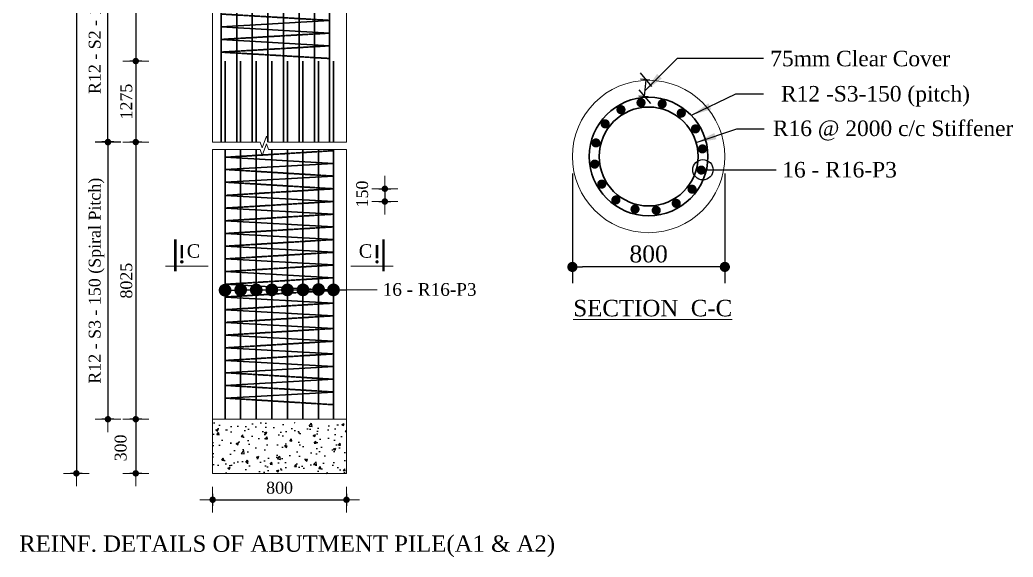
# Model space of a CAD drawing. Header units: inches. Extents: x -396 to 84373, y -33132 to 10226.
# Drawn here: x 23741 to 29604, y 1297 to 4469 of the extents above; entities that cross this region are included whole.
import ezdxf

# ---------------------------------------------------------------- set-up
doc = ezdxf.new("R2010")
doc.units = ezdxf.units.IN
doc.header["$LTSCALE"] = 15
doc.header["$MEASUREMENT"] = 0
doc.header["$PDMODE"] = 3
doc.header["$PDSIZE"] = -15
doc.linetypes.add('DASHED2', pattern=[0.375, 0.25, -0.125])
doc.linetypes.add('DASHEDX2', pattern=[38.099999999999994, 25.4, -12.7])
for name, color, linetype, lineweight in [('dim', 7, 'Continuous', 18), ('L.L', 200, 'Continuous', 18), ('Reinf.', 12, 'Continuous', 30), ('text', 7, 'Continuous', 20)]:
    doc.layers.add(name, color=color, linetype=linetype, lineweight=lineweight)
doc.layers.add('HATCH', color=35, linetype='Continuous')
doc.styles.get("Standard").update_dxf_attribs({"font": 'times.ttf'})
doc.dimstyles.new('ALTER', dxfattribs={"dimtxt": 110, "dimasz": 65, "dimexe": 95, "dimexo": 100, "dimgap": 30, "dimtad": 1, "dimdec": 0, "dimzin": 0, "dimdsep": 46, "dimtxsty": 'Standard', "dimblk": 'DOT', "dimcen": 35, "dimadec": 0, "dimazin": 0, "dimtfac": 1, "dimtdec": 0, "dimtofl": 0, "dimtmove": 0, "dimatfit": 3, "dimfxl": 1, "dimtolj": 1, "dimtzin": 0, "dimarcsym": 0})
doc.dimstyles.new('ISO-25', dxfattribs={"dimtxt": 75, "dimasz": 50, "dimexe": 95, "dimexo": 75.625, "dimgap": 60, "dimtad": 1, "dimdec": 1, "dimdsep": 46, "dimtxsty": 'Standard', "dimblk": 'DOT', "dimcen": 52.5, "dimclrd": 256, "dimclre": 256, "dimclrt": 256, "dimadec": 0, "dimazin": 0, "dimtfac": 1, "dimtdec": 1, "dimtix": 1, "dimtmove": 0, "dimatfit": 3, "dimldrblk": 'DOT', "dimfxl": 1, "dimlwd": -1, "dimarcsym": 0})
doc.dimstyles.new('ISO-70', dxfattribs={"dimscale": 0, "dimtxt": 70, "dimasz": 0.75, "dimexe": 35, "dimexo": 35, "dimgap": 20, "dimtad": 1, "dimdec": 0, "dimlfac": -1, "dimzin": 1, "dimdsep": 46, "dimtxsty": 'Standard', "dimblk": 'DIM', "dimcen": 60, "dimclrd": 256, "dimclre": 256, "dimclrt": 256, "dimadec": 0, "dimazin": 0, "dimtfac": 1, "dimtdec": 0, "dimtix": 1, "dimtofl": 0, "dimtmove": 0, "dimatfit": 3, "dimldrblk": 'DOT', "dimfxl": 35, "dimfxlon": 1, "dimtolj": 1, "dimlwd": 25, "dimarcsym": 0})

# ---------------------------------------------------------------- blocks, each defined once
blk = doc.blocks.new('DIM')
at = {"layer": 'dim'}
for p, q in [((0, -101.4035087719276), (0, 101.4035087719276)), ((-101.4035087719312, 0), (101.4035087719312, 0))]:
    blk.add_line(p, q, dxfattribs=at)
at = {"layer": 'dim', "const_width": 25.35087719298245}
blk.add_lwpolyline([(-12.67543859648868, 0, 1), (12.67543859648868, 0, 1)], format="xyb", close=True, dxfattribs=at)
blk = doc.blocks.new('*D128')
at = {"layer": 'Defpoints', "color": 0, "ltscale": 30, "transparency": 16777216}
for p in [(24349.47725954605, 8008.651328742842), (24074.92885246454, 1791.658656244203), (24879.25808939962, 1791.658656244203)]:
    blk.add_point(p, dxfattribs=at)
at = {"layer": 'dim', "lineweight": -2, "ltscale": 30, "transparency": 16777216}
for p, q in [((24109.92885246454, 8008.651328742842), (24039.92885246454, 8008.651328742842)), ((24109.92885246454, 1791.658656244203), (24039.92885246454, 1791.658656244203))]:
    blk.add_line(p, q, dxfattribs=at)
at = {"layer": 'dim', "lineweight": 25, "ltscale": 30, "transparency": 16777216}
blk.add_line((24074.92885246454, 8007.901328742842), (24074.92885246454, 1792.408656244203), dxfattribs=at)
at = {"layer": 'dim', "lineweight": 25, "ltscale": 30, "transparency": 16777216, "xscale": 0.75, "yscale": 0.75, "zscale": 0.75}
for p, rotation in [((24074.92885246454, 8008.651328742842), 90), ((24074.92885246454, 1791.658656244203), 270)]:
    blk.add_blockref('DIM', p, dxfattribs=dict(at, rotation=rotation))
at = {"layer": 'dim', "lineweight": 15, "ltscale": 30, "transparency": 16777216, "insert": (24019.32322881638, 4900.154992493515), "char_height": 70, "width": 255.1108508614243, "attachment_point": 5, "rotation": 90}
blk.add_mtext('\\A1;30000', dxfattribs=at)
blk = doc.blocks.new('_Dot')
at = {"color": 0, "linetype": 'ByBlock', "lineweight": -2}
blk.add_line((-0.5, 0), (-1, 0), dxfattribs=at)
at = {"color": 0, "linetype": 'ByBlock', "const_width": 0.5}
blk.add_lwpolyline([(-0.25, 0, 1), (0.25, 0, 1)], format="xyb", close=True, dxfattribs=at)
blk = doc.blocks.new('*D131')
at = {"layer": 'Defpoints', "color": 0, "ltscale": 30, "transparency": 16777216}
for p in [(24879.25808939959, 5530.439588779833), (24425.52989112573, 4226.14439009948), (24947.25803737339, 4226.14439009948)]:
    blk.add_point(p, dxfattribs=at)
at = {"layer": 'dim', "lineweight": -2, "ltscale": 30, "transparency": 16777216}
for p, q in [((24460.52989112573, 5530.439588779833), (24390.52989112573, 5530.439588779833)), ((24460.52989112573, 4226.14439009948), (24390.52989112573, 4226.14439009948))]:
    blk.add_line(p, q, dxfattribs=at)
at = {"layer": 'dim', "lineweight": 25, "ltscale": 30, "transparency": 16777216}
blk.add_line((24425.52989112573, 5529.689588779833), (24425.52989112573, 4226.89439009948), dxfattribs=at)
at = {"layer": 'dim', "lineweight": 25, "ltscale": 30, "transparency": 16777216, "xscale": 0.75, "yscale": 0.75, "zscale": 0.75}
for p, rotation in [((24425.52989112573, 5530.439588779833), 90), ((24425.52989112573, 4226.14439009948), 270)]:
    blk.add_blockref('DIM', p, dxfattribs=dict(at, rotation=rotation))
at = {"layer": 'dim', "lineweight": 15, "ltscale": 30, "transparency": 16777216, "insert": (24369.82333020287, 4878.291989439648), "char_height": 70, "width": 277.1408927289391, "attachment_point": 5, "rotation": 90}
blk.add_mtext('\\A1;9450', dxfattribs=at)
blk = doc.blocks.new('*D134')
at = {"layer": 'Defpoints', "color": 0, "ltscale": 30, "transparency": 16777216}
for p in [(24879.25808939959, 4226.14439009948), (24425.5298911256, 3747.760868952655), (24879.25808939964, 3747.760868952655)]:
    blk.add_point(p, dxfattribs=at)
at = {"layer": 'dim', "lineweight": -2, "ltscale": 30, "transparency": 16777216}
for p, q in [((24460.5298911256, 4226.14439009948), (24390.5298911256, 4226.14439009948)), ((24460.5298911256, 3747.760868952655), (24390.5298911256, 3747.760868952655))]:
    blk.add_line(p, q, dxfattribs=at)
at = {"layer": 'dim', "lineweight": 25, "ltscale": 30, "transparency": 16777216}
blk.add_line((24425.5298911256, 4225.39439009948), (24425.5298911256, 3748.510868952655), dxfattribs=at)
at = {"layer": 'dim', "lineweight": 25, "ltscale": 30, "transparency": 16777216, "xscale": 0.75, "yscale": 0.75, "zscale": 0.75}
for p, rotation in [((24425.5298911256, 4226.14439009948), 90), ((24425.5298911256, 3747.760868952655), 270)]:
    blk.add_blockref('DIM', p, dxfattribs=dict(at, rotation=rotation))
at = {"layer": 'dim', "lineweight": 15, "ltscale": 30, "transparency": 16777216, "insert": (24369.82333020274, 3986.95262952606), "char_height": 70, "attachment_point": 5, "rotation": 90}
blk.add_mtext('\\A1;1275', dxfattribs=at)
blk = doc.blocks.new('*D135')
at = {"layer": 'Defpoints', "color": 0, "ltscale": 30, "transparency": 16777216}
for p in [(24879.25808939959, 3747.760868952655), (24425.52989112623, 2111.175495692028), (24881.96691544064, 2111.175495692028)]:
    blk.add_point(p, dxfattribs=at)
at = {"layer": 'dim', "lineweight": -2, "ltscale": 30, "transparency": 16777216}
for p, q in [((24460.52989112623, 3747.760868952655), (24390.52989112623, 3747.760868952655)), ((24460.52989112623, 2111.175495692028), (24390.52989112623, 2111.175495692028))]:
    blk.add_line(p, q, dxfattribs=at)
at = {"layer": 'dim', "lineweight": 25, "ltscale": 30, "transparency": 16777216}
blk.add_line((24425.52989112623, 3747.010868952655), (24425.52989112623, 2111.925495692028), dxfattribs=at)
at = {"layer": 'dim', "lineweight": 25, "ltscale": 30, "transparency": 16777216, "xscale": 0.75, "yscale": 0.75, "zscale": 0.75}
for p, rotation in [((24425.52989112623, 3747.760868952655), 90), ((24425.52989112623, 2111.175495692028), 270)]:
    blk.add_blockref('DIM', p, dxfattribs=dict(at, rotation=rotation))
at = {"layer": 'dim', "lineweight": 15, "ltscale": 30, "transparency": 16777216, "insert": (24369.92426747807, 2929.468182322334), "char_height": 70, "attachment_point": 5, "rotation": 90}
blk.add_mtext('\\A1;8025', dxfattribs=at)
blk = doc.blocks.new('*D137')
at = {"layer": 'Defpoints', "color": 0, "ltscale": 30, "transparency": 16777216}
for p in [(24261.05263546119, 5530.439588779825), (24337.10526703976, 5530.439588779825), (24425.52989112531, 3748.510868952651)]:
    blk.add_point(p, dxfattribs=at)
at = {"layer": 'dim', "lineweight": -2, "ltscale": 30, "transparency": 16777216}
for p, q in [((24296.05263546119, 5530.439588779825), (24226.05263546119, 5530.439588779825)), ((24296.05263546119, 3748.510868952651), (24226.05263546119, 3748.510868952651))]:
    blk.add_line(p, q, dxfattribs=at)
at = {"layer": 'dim', "lineweight": 25, "ltscale": 30, "transparency": 16777216}
blk.add_line((24261.05263546119, 3749.260868952651), (24261.05263546119, 5529.689588779825), dxfattribs=at)
at = {"layer": 'dim', "lineweight": 25, "ltscale": 30, "transparency": 16777216, "xscale": 0.75, "yscale": 0.75, "zscale": 0.75}
for p, rotation in [((24261.05263546119, 5530.439588779825), 90), ((24261.05263546119, 3748.510868952651), 270)]:
    blk.add_blockref('DIM', p, dxfattribs=dict(at, rotation=rotation))
at = {"layer": 'dim', "lineweight": 15, "ltscale": 30, "transparency": 16777216, "insert": (24194.11680272867, 4639.47522886623), "char_height": 70, "attachment_point": 5, "rotation": 90}
blk.add_mtext('\\A1;R12 - S2 - 125 (Spiral Pitch)', dxfattribs=at)
blk = doc.blocks.new('*D138')
at = {"layer": 'Defpoints', "color": 0, "ltscale": 30, "transparency": 16777216}
for p in [(24425.52989112531, 3747.010868952651), (24261.05263546126, 2111.175495692022), (24501.58252270422, 2111.175495692022)]:
    blk.add_point(p, dxfattribs=at)
at = {"layer": 'dim', "lineweight": -2, "ltscale": 30, "transparency": 16777216}
for p, q in [((24296.05263546126, 3747.010868952651), (24226.05263546126, 3747.010868952651)), ((24296.05263546126, 2111.175495692022), (24226.05263546126, 2111.175495692022))]:
    blk.add_line(p, q, dxfattribs=at)
at = {"layer": 'dim', "lineweight": 25, "ltscale": 30, "transparency": 16777216}
blk.add_line((24261.05263546126, 3746.260868952651), (24261.05263546126, 2111.925495692022), dxfattribs=at)
at = {"layer": 'dim', "lineweight": 25, "ltscale": 30, "transparency": 16777216, "xscale": 0.75, "yscale": 0.75, "zscale": 0.75}
for p, rotation in [((24261.05263546126, 3747.010868952651), 90), ((24261.05263546126, 2111.175495692022), 270)]:
    blk.add_blockref('DIM', p, dxfattribs=dict(at, rotation=rotation))
at = {"layer": 'dim', "lineweight": 15, "ltscale": 30, "transparency": 16777216, "insert": (24194.11680272874, 2929.09318232233), "char_height": 70, "attachment_point": 5, "rotation": 90}
blk.add_mtext('\\A1;R12 - S3 - 150 (Spiral Pitch)', dxfattribs=at)
blk = doc.blocks.new('*D140')
at = {"layer": 'Defpoints', "color": 0, "ltscale": 30, "transparency": 16777216}
for p in [(24879.25808939961, 1755.306642178599), (25669.23314657575, 1755.306642178599), (25669.23314657575, 1635.666009317341)]:
    blk.add_point(p, dxfattribs=at)
at = {"layer": 'dim', "lineweight": -2, "ltscale": 30, "transparency": 16777216}
for p, q in [((24879.25808939961, 1670.666009317341), (24879.25808939961, 1600.666009317341)), ((25669.23314657575, 1670.666009317341), (25669.23314657575, 1600.666009317341))]:
    blk.add_line(p, q, dxfattribs=at)
at = {"layer": 'dim', "lineweight": 25, "ltscale": 30, "transparency": 16777216}
blk.add_line((24880.00808939961, 1635.666009317341), (25668.48314657575, 1635.666009317341), dxfattribs=at)
at = {"layer": 'dim', "lineweight": 25, "ltscale": 30, "transparency": 16777216, "xscale": 0.75, "yscale": 0.75, "zscale": 0.75, "rotation": 180}
blk.add_blockref('DIM', (24879.25808939961, 1635.666009317341), dxfattribs=at)
at = {"layer": 'dim', "lineweight": 25, "ltscale": 30, "transparency": 16777216, "xscale": 0.75, "yscale": 0.75, "zscale": 0.75}
blk.add_blockref('DIM', (25669.23314657575, 1635.666009317341), dxfattribs=at)
at = {"layer": 'dim', "lineweight": 15, "ltscale": 30, "transparency": 16777216, "insert": (25274.24561798768, 1706.271632965503), "char_height": 70, "attachment_point": 5}
blk.add_mtext('\\A1;800', dxfattribs=at)
blk = doc.blocks.new('*D141')
at = {"layer": 'Defpoints', "color": 0, "ltscale": 30, "transparency": 16777216}
for p in [(24879.25808939969, 2111.175495692029), (24425.52989112563, 1791.658656244203), (25669.23314657576, 1791.658656244203)]:
    blk.add_point(p, dxfattribs=at)
at = {"layer": 'dim', "lineweight": -2, "ltscale": 30, "transparency": 16777216}
for p, q in [((24460.52989112563, 2111.175495692029), (24390.52989112563, 2111.175495692029)), ((24460.52989112563, 1791.658656244203), (24390.52989112563, 1791.658656244203))]:
    blk.add_line(p, q, dxfattribs=at)
at = {"layer": 'dim', "lineweight": 25, "ltscale": 30, "transparency": 16777216}
blk.add_line((24425.52989112563, 2110.425495692029), (24425.52989112563, 1792.408656244203), dxfattribs=at)
at = {"layer": 'dim', "lineweight": 25, "ltscale": 30, "transparency": 16777216, "xscale": 0.75, "yscale": 0.75, "zscale": 0.75}
for p, rotation in [((24425.52989112563, 2111.175495692029), 90), ((24425.52989112563, 1791.658656244203), 270)]:
    blk.add_blockref('DIM', p, dxfattribs=dict(at, rotation=rotation))
at = {"layer": 'dim', "lineweight": 15, "ltscale": 30, "transparency": 16777216, "insert": (24336.30880685037, 1941.65865624421), "char_height": 70, "attachment_point": 5, "rotation": 90}
blk.add_mtext('\\A1;300', dxfattribs=at)
blk = doc.blocks.new('*D142')
at = {"layer": 'Defpoints', "color": 0, "ltscale": 30, "transparency": 16777216}
for p in [(25590.59933115729, 3472.114285415095), (25592.50145584351, 3396.968714648288), (25895.69212575607, 3396.968714648289)]:
    blk.add_point(p, dxfattribs=at)
at = {"layer": 'dim', "lineweight": -2, "ltscale": 30, "transparency": 16777216}
for p, q in [((25860.69212575607, 3472.114285415095), (25930.69212575607, 3472.114285415095)), ((25860.69212575607, 3396.968714648289), (25930.69212575607, 3396.968714648289))]:
    blk.add_line(p, q, dxfattribs=at)
at = {"layer": 'dim', "lineweight": 25, "ltscale": 30, "transparency": 16777216}
blk.add_line((25895.69212575607, 3471.364285415095), (25895.69212575607, 3397.718714648289), dxfattribs=at)
at = {"layer": 'dim', "lineweight": 25, "ltscale": 30, "transparency": 16777216, "xscale": 0.75, "yscale": 0.75, "zscale": 0.75}
for p, rotation in [((25895.69212575607, 3472.114285415095), 90), ((25895.69212575607, 3396.968714648289), 270)]:
    blk.add_blockref('DIM', p, dxfattribs=dict(at, rotation=rotation))
at = {"layer": 'dim', "lineweight": 15, "ltscale": 30, "transparency": 16777216, "insert": (25761.99859689203, 3440.926602696371), "char_height": 70, "attachment_point": 5, "rotation": 90}
blk.add_mtext('\\A1;150', dxfattribs=at)
blk = doc.blocks.new('*D143')
at = {"layer": 'Defpoints', "color": 0, "ltscale": 30, "transparency": 16777216}
for p in [(27002.59973421308, 3662.54572030648), (27902.59973421308, 3662.54572030648), (27002.59973421308, 3010.542006980591)]:
    blk.add_point(p, dxfattribs=at)
at = {"layer": 'dim', "color": 0, "lineweight": -2, "ltscale": 30, "transparency": 16777216}
for p, q in [((27002.59973421308, 3562.54572030648), (27002.59973421308, 2915.542006980591)), ((27902.59973421308, 3562.54572030648), (27902.59973421308, 2915.542006980591)), ((27842.59973421308, 3010.542006980591), (27062.59973421308, 3010.542006980591))]:
    blk.add_line(p, q, dxfattribs=at)
at = {"layer": 'dim', "color": 0, "lineweight": -2, "ltscale": 30, "transparency": 16777216, "xscale": 60, "yscale": 60, "zscale": 60, "rotation": 180}
blk.add_blockref('_Dot', (27002.59973421308, 3010.542006980591), dxfattribs=at)
at = {"layer": 'dim', "color": 0, "lineweight": -2, "ltscale": 30, "transparency": 16777216, "xscale": 60, "yscale": 60, "zscale": 60}
blk.add_blockref('_Dot', (27902.59973421308, 3010.542006980591), dxfattribs=at)
at = {"layer": 'dim', "color": 0, "lineweight": 15, "ltscale": 30, "transparency": 16777216, "insert": (27452.59973421308, 3086.407183620822), "char_height": 100, "attachment_point": 5}
blk.add_mtext('\\A1;800', dxfattribs=at)
blk = doc.blocks.new('_Oblique')
at = {"color": 0, "linetype": 'ByBlock', "lineweight": -2}
blk.add_line((-0.5, -0.5), (0.5, 0.5), dxfattribs=at)
blk = doc.blocks.new('*D144')
at = {"layer": 'Defpoints', "color": 0, "ltscale": 30, "transparency": 16777216}
for p in [(27438.70833090231, 4115.896617301493), (27493.94499138498, 4110.642327869389), (27484.47536397956, 4011.091170543571)]:
    blk.add_point(p, dxfattribs=at)
at = {"layer": 'dim', "lineweight": -2, "ltscale": 30, "transparency": 16777216}
for p, q in [((27459.10227232501, 4113.956679767981), (27403.86561184234, 4119.210969200085)), ((27449.63264491958, 4014.405522442162), (27394.39598443691, 4019.659811874265))]:
    blk.add_line(p, q, dxfattribs=at)
at = {"layer": 'dim', "lineweight": 25, "ltscale": 30, "transparency": 16777216}
blk.add_line((27429.23870349689, 4016.345459975674), (27438.70833090231, 4115.896617301493), dxfattribs=at)
at = {"layer": 'dim', "lineweight": 25, "ltscale": 30, "transparency": 16777216, "xscale": 75, "yscale": 75, "zscale": 75}
for p, rotation in [((27438.70833090231, 4115.896617301493), 84.56619030632406), ((27429.23870349689, 4016.345459975674), 264.566190306324)]:
    blk.add_blockref('_Oblique', p, dxfattribs=dict(at, rotation=rotation))
at = {"layer": 'dim', "ltscale": 30, "transparency": 16777216, "insert": (27381.46344953891, 4094.906897110325), "char_height": 70, "attachment_point": 5, "rotation": 84.56619030632405}
blk.add_mtext('\\A1;  ', dxfattribs=at)
blk = doc.blocks.new('*U122')
at = {"layer": 'Reinf.', "ltscale": 0.05, "const_width": 27}
blk.add_lwpolyline([(-5.166226336928958, -12.47237368890274, 1), (5.166226336928958, 12.47237368890274, 1)], format="xyb", close=True, dxfattribs=at)
blk = doc.blocks.new('*U123')
at = {"layer": 'dim', "color": 0, "linetype": 'ByBlock', "lineweight": -2, "transparency": 16777216}
for p, rotation in [((44006.64698334986, -12905.08461879408), 112.5), ((44131.72634874087, -12912.11555547326), 89.99999999999997), ((43888.39809474447, -12946.45468116769), 134.9999999999999), ((44244.593991384, -12966.47709483142), 67.49999999999999), ((43794.98200428604, -13029.92752561825), 157.5), ((44328.06683583456, -13059.89318528985), 44.99999999999996), ((43740.62046492788, -13142.79516826138), 180), ((44369.43689820817, -13178.14207389524), 22.49999999999994), ((43733.5895282487, -13267.87453365239), 202.4999999999999), ((43774.95959062231, -13386.12342225778), 224.9999999999999), ((44308.04442217083, -13416.08908192938), 337.4999999999999), ((43858.43243507287, -13479.53951271621), 247.5), ((44214.6283317124, -13499.56192637994), 315.0000000000001), ((43971.300077716, -13533.90105207437), 270), ((44096.37944310701, -13540.93198875355), 292.4999999999999)]:
    blk.add_blockref('*U122', p, dxfattribs=dict(at, rotation=rotation))
blk.add_blockref('*U122', (44362.40596152899, -13303.22143928625), dxfattribs=at)

msp = doc.modelspace()

# ---------------------------------------------------------------- hatches: boundary and pattern name
at = {"layer": 'HATCH', "ltscale": 30}
h = msp.add_hatch(dxfattribs=at)
h.set_pattern_fill('AR-CONC', color=256, scale=20, style=0)
h.set_pattern_definition([(49.99999999999999, (30342.52989112499, 53644.75322421535), (143.4520365201507, -12.55042699651902), [15, -165]), (355, (30342.52989112499, 53644.75322421535), (-27.7502667226, 150.4384267400024), [12, -132]), (100.4514, (30354.48422712499, 53643.70735621535), (115.7018763428043, 137.8879084121907), [12.74803799999992, -140.2284223999987]), (46.18420000000002, (30342.52989112499, 53684.75322421535), (213.4482097251289, -33.10380286580362), [22.49999999999984, -247.4999999999987]), (96.63559999999998, (30360.31724012499, 53681.99456281534), (186.9325411097407, 194.8235741800883), [19.12205759999984, -210.3425999999987]), (351.1842, (30342.52989112499, 53684.75322421535), (186.9323890267254, 194.8237201850649), [18, -198]), (21, (30362.52989112499, 53674.75322421535), (119.3814104236923, -80.52377813306776), [15, -165]), (326.0000000000001, (30362.52989112499, 53674.75322421535), (48.66306638431634, 145.0300090093706), [12, -132]), (71.4514, (30372.47833772499, 53668.04290301535), (168.044525716298, 64.50609934199048), [12.748038, -140.2284224]), (37.50000000000001, (30342.52989112499, 53644.75322421535), (2.431971063458134, 66.5787707662623), [0, -130.4, 0, -134, 0, -132.5]), (7.499999999999999, (30342.52989112499, 53644.75322421535), (52.61390748842972, 78.88234237647205), [0, -76.39999999999999, 0, -127.4, 0, -50.5]), (327.5, (30297.92989112499, 53644.75322421535), (106.7644872344818, -4.51097434687596), [0, -50, 0, -156, 0, -207]), (317.5, (30277.92989112499, 53644.75322421535), (116.6372338684772, 20.02099646646353), [0, -65, 0, -103.6, 0, -147])])
h.paths.add_polyline_path([(25669.23314657572, 2091.658656244203), (24879.25808939961, 2091.658656244203), (24879.25808939961, 1791.658656244203), (25669.23314657574, 1791.658656244203)])
at = {"layer": 'text', "ltscale": 5}
h = msp.add_hatch(color=5, dxfattribs=at)
h.set_gradient(color1=(0, 0, 255), one_color=1, tint=1, name='CYLINDER')
h.paths.add_polyline_path([(24689.57905473906, 3040.752212912317, 1), (24704.45325934365, 3040.752212912317, 1)])
h = msp.add_hatch(color=5, dxfattribs=at)
h.set_gradient(color1=(0, 0, 255), one_color=1, tint=1, name='CYLINDER')
h.paths.add_polyline_path([(25856.95860781572, 3040.752212912317, -1), (25842.08440321113, 3040.752212912317, -1)])

# ---------------------------------------------------------------- linework, layer by layer
at = {"layer": 'L.L', "ltscale": 5}
for p, q in [((25669.23314657569, 4526.58333229673), (25669.23314657569, 3747.760868952668)), ((24879.25808939961, 3703.688305922959), (24879.25808939961, 2111.175495692027)), ((24879.25808939961, 2111.175495692027), (24879.25808939961, 1791.658656244203)), ((25669.23314657572, 2112.512938759253), (25669.23314657574, 1791.658656244203)), ((24879.25808939961, 1791.658656244203), (25669.23314657574, 1791.658656244203))]:
    msp.add_line(p, q, dxfattribs=at)
at = {"layer": 'L.L', "linetype": 'DASHED2'}
msp.add_line((24879.25808939961, 2111.175495692027), (25669.23314657572, 2111.175495692061), dxfattribs=at)
at = {"layer": 'L.L', "ltscale": 5}
for points in [[(24879.25808939958, 6139.63477840495), (24879.25808939963, 3747.760868952653), (25159.25808939965, 3747.760868952661), (25171.75808939965, 3713.417401209641), (25196.75808939965, 3782.10433669568), (25209.25808939965, 3747.760868952661), (25669.23314657575, 3747.760868952668)], [(24879.25808939961, 3703.688305922959), (25159.25808939963, 3703.688305922966), (25171.75808939963, 3669.344838179946), (25196.75808939963, 3738.031773665985), (25209.25808939963, 3703.688305922966), (25669.23314657573, 3703.688305922973)], [(25669.23314657539, 2111.175495692029), (25669.23314657569, 3703.688305922973)]]:
    msp.add_lwpolyline(points, dxfattribs=at)
msp.add_circle((27452.59973421308, 3662.54572030648), 450, dxfattribs=at)
at = {"layer": 'Reinf.', "ltscale": 5}
for p, q in [((25020.9897281056, 3747.760868952653), (25020.98972810559, 6104.335013048571)), ((25112.98972810561, 3747.760868952653), (25112.9897281056, 6104.335013048571)), ((25204.98972810562, 3747.760868952653), (25204.9897281056, 6104.335013048571)), ((25296.98972810563, 3747.760868952653), (25296.98972810561, 6104.335013048571)), ((25388.98972810563, 3747.760868952653), (25388.98972810562, 6104.335013048571)), ((25480.98972810564, 3747.760868952653), (25480.98972810563, 6104.335013048571)), ((24928.9897281056, 4428.831518464824), (25568.96478528171, 4466.331518464824)), ((24928.9897281056, 4428.831518464824), (25568.96478528171, 4466.331518464824)), ((24928.9897281056, 4428.831518464824), (25568.96478528171, 4391.331518464824)), ((24928.9897281056, 4428.831518464824), (25568.96478528171, 4391.331518464824)), ((24928.9897281056, 4353.831518464824), (25568.96478528171, 4316.331518464824)), ((24928.9897281056, 4353.831518464824), (25568.96478528171, 4316.331518464824)), ((25044.52639866739, 3747.760868952657), (25044.52639866739, 4226.144390099478)), ((25136.5263986674, 3747.760868952661), (25136.5263986674, 4226.144390099478)), ((25228.5263986674, 3747.760868952661), (25228.5263986674, 4226.144390099478)), ((25320.52639866742, 3747.760868952661), (25320.52639866742, 4226.144390099478)), ((25412.52639866742, 3747.760868952664), (25412.52639866742, 4226.144390099478)), ((25504.52639866743, 3747.760868952668), (25504.52639866743, 4226.144390099478)), ((25044.52639866739, 2859.787391861551), (25044.52639866739, 3703.688305922962)), ((25136.5263986674, 2859.787391861551), (25136.5263986674, 3703.688305922966)), ((25228.5263986674, 2859.787391861551), (25228.5263986674, 3703.688305922966)), ((25320.52639866742, 2859.787391861551), (25320.52639866742, 3703.688305922966)), ((25412.52639866742, 2859.787391861551), (25412.52639866742, 3703.688305922969)), ((25504.52639866743, 2859.787391861551), (25504.52639866743, 3703.688305922973)), ((25592.5014558435, 3621.968714648287), (24952.52639866739, 3657.789547658487)), ((25592.5014558435, 3621.968714648287), (24952.52639866739, 3657.789547658487)), ((25592.5014558435, 3621.968714648287), (24952.52639866739, 3586.147881638086)), ((25592.5014558435, 3621.968714648287), (24952.52639866739, 3586.147881638086)), ((25592.5014558435, 3546.968714648287), (24952.52639866739, 3511.147881638086)), ((25592.5014558435, 3546.968714648287), (24952.52639866739, 3511.147881638086)), ((25592.5014558435, 3396.968714648287), (24952.52639866739, 3432.789547658487)), ((25592.5014558435, 3396.968714648287), (24952.52639866739, 3432.789547658487)), ((25592.5014558435, 3321.968714648287), (24952.52639866739, 3357.789547658487)), ((25592.5014558435, 3321.968714648287), (24952.52639866739, 3357.789547658487)), ((25592.5014558435, 3246.968714648287), (24952.52639866739, 3282.789547658487)), ((25592.5014558435, 3246.968714648287), (24952.52639866739, 3282.789547658487)), ((25592.5014558435, 3171.968714648287), (24952.52639866739, 3207.789547658487)), ((25592.5014558435, 3171.968714648287), (24952.52639866739, 3207.789547658487)), ((25592.5014558435, 3096.968714648287), (24952.52639866739, 3132.789547658487)), ((25592.5014558435, 3096.968714648287), (24952.52639866739, 3132.789547658487)), ((25592.5014558435, 3021.968714648287), (24952.52639866739, 3057.789547658487)), ((25592.5014558435, 3021.968714648287), (24952.52639866739, 3057.789547658487)), ((25592.5014558435, 2946.968714648287), (24952.52639866739, 2982.789547658487)), ((25592.5014558435, 2946.968714648287), (24952.52639866739, 2982.789547658487)), ((25592.5014558435, 2871.968714648287), (24952.52639866739, 2907.789547658487)), ((25044.52639866739, 2111.175495692041), (25044.52639866739, 2907.68763407768)), ((25136.5263986674, 2111.175495692041), (25136.5263986674, 2907.68763407768)), ((25228.52639866741, 2111.175495692041), (25228.5263986674, 2907.68763407768)), ((25320.52639866742, 2111.175495692041), (25320.52639866742, 2907.68763407768)), ((25412.52639866742, 2111.175495692041), (25412.52639866742, 2907.68763407768)), ((25504.52639866743, 2111.175495692041), (25504.52639866743, 2907.68763407768)), ((25592.5014558435, 2796.968714648287), (24952.52639866739, 2832.789547658487)), ((25592.5014558435, 2721.968714648287), (24952.52639866739, 2757.789547658487)), ((25592.5014558435, 2646.968714648287), (24952.52639866739, 2682.789547658487)), ((25592.5014558435, 2571.968714648287), (24952.52639866739, 2607.789547658487)), ((25592.5014558435, 2496.968714648287), (24952.52639866739, 2532.789547658487)), ((25592.5014558435, 2421.968714648287), (24952.52639866739, 2457.789547658487)), ((25592.5014558435, 2421.968714648287), (24952.52639866739, 2386.147881638086)), ((25592.5014558435, 2346.968714648287), (24952.52639866739, 2311.147881638086)), ((25592.5014558435, 2271.968714648287), (24952.52639866739, 2236.147881638086))]:
    msp.add_line(p, q, dxfattribs=at)
at = {"layer": 'Reinf.', "linetype": 'DASHEDX2', "ltscale": 0.006999999999999999}
for p, q in [((25568.96478528171, 4466.331518464824), (24928.9897281056, 4503.831518464824)), ((25568.96478528171, 4391.331518464824), (24928.9897281056, 4353.831518464824)), ((25568.96478528171, 4316.331518464824), (24928.9897281056, 4278.831518464824)), ((25568.96478528171, 4241.331518464824), (24928.9897281056, 4278.831518464824)), ((24952.52639866739, 3657.789547658487), (25592.5014558435, 3696.968714648287)), ((24952.52639866739, 3657.789547658487), (25592.5014558435, 3696.968714648287)), ((24952.52639866739, 3586.147881638086), (25592.5014558435, 3546.968714648287)), ((24952.52639866739, 3586.147881638086), (25592.5014558435, 3546.968714648287)), ((24952.52639866739, 3511.147881638086), (25592.5014558435, 3471.968714648287)), ((24952.52639866739, 3432.789547658487), (25592.5014558435, 3471.968714648287)), ((24952.52639866739, 3357.789547658487), (25592.5014558435, 3396.968714648287)), ((24952.52639866739, 3357.789547658487), (25592.5014558435, 3396.968714648287)), ((24952.52639866739, 3282.789547658487), (25592.5014558435, 3321.968714648287)), ((24952.52639866739, 3282.789547658487), (25592.5014558435, 3321.968714648287)), ((24952.52639866739, 3207.789547658487), (25592.5014558435, 3246.968714648287)), ((24952.52639866739, 3207.789547658487), (25592.5014558435, 3246.968714648287)), ((24952.52639866739, 3132.789547658487), (25592.5014558435, 3171.968714648287)), ((24952.52639866739, 3132.789547658487), (25592.5014558435, 3171.968714648287)), ((24952.52639866739, 3057.789547658487), (25592.5014558435, 3096.968714648287)), ((24952.52639866739, 2982.789547658487), (25592.5014558435, 3021.968714648287)), ((24952.52639866739, 2907.789547658487), (25592.5014558435, 2946.968714648287)), ((24952.52639866739, 2832.789547658487), (25592.5014558435, 2871.968714648287)), ((24952.52639866739, 2757.789547658487), (25592.5014558435, 2796.968714648287)), ((24952.52639866739, 2682.789547658487), (25592.5014558435, 2721.968714648287)), ((24952.52639866739, 2607.789547658487), (25592.5014558435, 2646.968714648287)), ((24952.52639866739, 2532.789547658487), (25592.5014558435, 2571.968714648287)), ((24952.52639866739, 2457.789547658487), (25592.5014558435, 2496.968714648287)), ((24952.52639866739, 2386.147881638086), (25592.5014558435, 2346.968714648287)), ((24952.52639866739, 2311.147881638086), (25592.5014558435, 2271.968714648287)), ((24952.52639866739, 2236.147881638086), (25592.5014558435, 2196.968714648287))]:
    msp.add_line(p, q, dxfattribs=at)
at = {"layer": 'Reinf.', "ltscale": 5}
for points in [[(24928.9897281056, 3747.760868952653), (24928.98972810558, 6104.335013048563)], [(25568.96478528171, 3747.760868952653), (25568.9647852817, 6104.335013048578)], [(24952.52639866739, 3747.760868952653), (24952.52639866739, 4226.144390099478)], [(25592.5014558435, 3747.760868952668), (25592.5014558435, 4226.144390099478)], [(24952.52639866739, 2859.787391861559), (24952.52639866739, 3703.688305922959)], [(25592.5014558435, 2859.787391861544), (25592.5014558435, 3703.688305922973)], [(24952.52639866739, 2111.175495692041), (24952.52639866739, 2907.687634077687)], [(25592.5014558435, 2111.175495692041), (25592.5014558435, 2907.687634077673)]]:
    msp.add_lwpolyline(points, dxfattribs=at)
at = {"layer": 'Reinf.', "ltscale": 0.05}
for radius in [349.9999999999998, 291.9999999999998]:
    msp.add_circle((27452.59973421308, 3662.54572030648), radius, dxfattribs=at)
at = {"layer": 'text', "ltscale": 5}
for p, q in [((24852.36012125847, 3014.912502835708), (24601.19458703107, 3014.912502835708)), ((25694.1775412963, 3014.912502835708), (25945.3430755237, 3014.912502835708))]:
    msp.add_line(p, q, dxfattribs=at)
for points, const_width in [([(24658.68748274201, 2983.626187569593), (24658.68748274201, 3172.619550932301)], 14.87420460458786), ([(25887.85017981276, 2983.626187569593), (25887.85017981276, 3172.619550932301)], 14.87420460458787), ([(24697.01615704135, 3061.583440596864), (24697.01615704135, 3139.540693624134)], 14.87420460458786), ([(25849.52150551342, 3061.583440596864), (25849.52150551342, 3139.540693624134)], 14.87420460458787)]:
    msp.add_lwpolyline(points, dxfattribs=dict(at, const_width=const_width))
for centre in [(24697.01615704135, 3040.752212912317), (25849.52150551342, 3040.752212912317)]:
    msp.add_circle(centre, 7.437102302293932, dxfattribs=at)

# ---------------------------------------------------------------- block references
at = {"layer": 'dim'}
msp.add_blockref('*U123', (-16598.91347901535, 16885.55402408029), dxfattribs=at)

# ---------------------------------------------------------------- texts
at = {"layer": 'text'}
for s, height, p in [('C', 79.3290912244686, (24725.88361116401, 3065.044726204622)), ('C', 79.3290912244686, (25741.67367682207, 3065.044726204622)), ('16 - R16-P3', 75, (25882.99302866482, 2840.080076038255))]:
    msp.add_text(s, height=height, dxfattribs=at).set_placement(p)
at = {"layer": 'text', "ltscale": 5}
msp.add_text('REINF. DETAILS OF ABUTMENT PILE(A1 & A2)', height=96.80000000000001, dxfattribs=at).set_placement((23737.04191217523, 1328.328508121871))
at = {"layer": 'text', "ltscale": 30, "attachment_point": 1}
for s, insert, char_height, width in [('75mm Clear Cover', (28170.80308756662, 4286.955801240641), 91.66666666666664, 1538.127872553379), ('R12 -S3-150 (pitch)', (28234.10236380603, 4078.993067519701), 91.66666666666664, 1509.737616753193), ('R16 @ 2000 c/c Stiffener', (28186.08171117991, 3874.990872161323), 91.66666666666664, 1509.737616753193), ('16 - R16-P3', (28241.20280523012, 3630.364865419508), 91.66666666666664, 1439.405931506963), ('{\\LSECTION  C-C}', (27008.16350763612, 2816.075926378428), 97.19999999999999, 6300.512906485479)]:
    msp.add_mtext(s, dxfattribs=dict(at, insert=insert, char_height=char_height, width=width))

# ---------------------------------------------------------------- dimensions: what is measured, and where the dimension line sits
at = {"layer": 'dim', "lineweight": 15, "ltscale": 30}
for base, p1, p2, text, override, picture, middle in [((24074.92885246454, 1791.658656244203), (24349.47725954604, 8008.651328742839), (24879.25808939961, 1791.658656244203), '30000', {"dimscale": 1}, '*D128', (24074.92885246454, 4900.154992493515)), ((25895.69212575607, 3396.968714648289), (25590.59933115727, 3472.114285415093), (25592.5014558435, 3396.968714648287), '150', {"dimscale": 1, "dimtmove": 2}, '*D142', (25761.99859689203, 3440.926602696371)), ((24425.52989112563, 1791.658656244203), (24879.25808939968, 2111.175495692029), (25669.23314657575, 1791.658656244203), '300', {"dimscale": 1, "dimtmove": 1}, '*D141', (24391.91443049853, 1941.65865624421))]:
    dim = msp.add_linear_dim(base=base, p1=p1, p2=p2, angle=90, text=text, dimstyle='ISO-70', override=override, dxfattribs=at)
    dim.commit()
    dim.dimension.update_dxf_attribs({"geometry": picture, "text_midpoint": middle, "dimtype": 160})
for base, p1, p2, angle, text, picture, middle in [((24261.05263546119, 5530.439588779825), (24425.5298911253, 3748.51086895265), (24337.10526703975, 5530.439588779824), 270, 'R12 - S2 - 125 (Spiral Pitch)', '*D137', (24194.11680272867, 4639.47522886623)), ((24425.52989112573, 4226.14439009948), (24879.25808939958, 5530.439588779831), (24947.25803737337, 4226.144390099478), 90, '9450', '*D131', (24369.82333020287, 4878.291989439648)), ((24425.5298911256, 3747.760868952655), (24879.25808939958, 4226.144390099478), (24879.25808939963, 3747.760868952653), 90, '1275', '*D134', (24369.82333020274, 3986.95262952606)), ((24261.05263546126, 2111.175495692022), (24425.5298911253, 3747.01086895265), (24501.58252270421, 2111.175495692021), 90, 'R12 - S3 - 150 (Spiral Pitch)', '*D138', (24194.11680272874, 2929.09318232233)), ((24425.52989112623, 2111.175495692028), (24879.25808939958, 3747.760868952653), (24881.96691544062, 2111.175495692027), 90, '8025', '*D135', (24369.92426747807, 2929.468182322334))]:
    dim = msp.add_linear_dim(base=base, p1=p1, p2=p2, angle=angle, text=text, dimstyle='ISO-70', override={"dimscale": 1, "dimtmove": 1}, dxfattribs=at)
    dim.commit()
    dim.dimension.update_dxf_attribs({"geometry": picture, "text_midpoint": middle})
at = {"layer": 'dim', "ltscale": 30}
dim = msp.add_linear_dim(base=(27438.70833090231, 4115.896617301493), p1=(27484.47536397956, 4011.091170543572), p2=(27493.94499138498, 4110.642327869391), angle=84.56619030632612, text='  ', dimstyle='ISO-70', override={"dimscale": 1, "dimasz": 75, "dimblk1": 'Oblique', "dimblk2": 'Oblique', "dimsah": 1}, dxfattribs=at)
dim.commit()
dim.dimension.update_dxf_attribs({"geometry": '*D144', "text_midpoint": (27436.21629377601, 4089.69862984111), "dimtype": 161})
at = {"layer": 'dim', "lineweight": 15, "ltscale": 30}
dim = msp.add_linear_dim(base=(27002.59973421308, 3010.542006980591), p1=(27902.59973421308, 3662.54572030648), p2=(27002.59973421308, 3662.54572030648), text='800', dimstyle='ALTER', override={"dimtxt": 100, "dimasz": 60, "dimgap": 25}, dxfattribs=at)
dim.commit()
dim.dimension.update_dxf_attribs({"geometry": '*D143', "text_midpoint": (27452.59973421308, 3086.407183620822)})
dim = msp.add_linear_dim(base=(25669.23314657575, 1635.666009317341), p1=(24879.25808939961, 1755.306642178599), p2=(25669.23314657575, 1755.306642178599), text='800', dimstyle='ISO-70', override={"dimscale": 1, "dimgap": 35, "dimtmove": 1}, dxfattribs=at)
dim.commit()
dim.dimension.update_dxf_attribs({"geometry": '*D140', "text_midpoint": (25274.24561798768, 1635.666009317341), "dimtype": 160})

# ---------------------------------------------------------------- leaders
at = {"layer": 'text', "lineweight": 13, "ltscale": 30}
for points, override in [([(27432.56715221309, 4051.336374360582), (27623.16585372556, 4243.932359881015), (28131.19659922293, 4243.932359881015)], {"dimasz": 120, "dimtad": 0}), ([(27706.05612454865, 3906.973520682279), (27967.55088220736, 4032.231369492225), (28129.89768482385, 4032.231369492225)], {"dimasz": 120, "dimtad": 0}), ([(27732.72035268119, 3744.986238918671), (27972.868519838, 3824.994884378173), (28135.21532245449, 3824.994884378173)], {"dimasz": 120, "dimtad": 0}), ([(27773.23180355233, 3584.023135992615), (28205.32930750388, 3584.023135992615)], {"dimasz": 120, "dimtad": 0, "dimldrblk": 'DotBlank'})]:
    msp.add_leader(points, dimstyle='ALTER', override=override, dxfattribs=at)
at = {"layer": 'text', "lineweight": 15, "ltscale": 5}
for points in [[(24952.52639866739, 2873.166770874343), (25793.02581037476, 2874.845937864142)], [(25044.52639866739, 2874.84593786414), (25793.00067167929, 2874.845937864142)], [(25136.5263986674, 2874.845937864142), (25849.72804386128, 2874.845937864142)], [(25228.5263986674, 2874.845937864142), (25795.43027904946, 2874.845937864142)], [(25320.52639866742, 2874.845937864142), (25849.72804386128, 2874.845937864142)], [(25412.52639866742, 2874.845937864142), (25849.72804386128, 2874.845937864142)], [(25504.52639866743, 2876.892875046149), (25849.72804386128, 2874.845937864142)], [(25592.5014558435, 2874.845937864142), (25797.54421294915, 2874.845937864142)]]:
    msp.add_leader(points, dimstyle='ISO-25', override={"dimasz": 75, "dimtad": 0}, dxfattribs=at)

doc.saveas('drawing.dxf')
